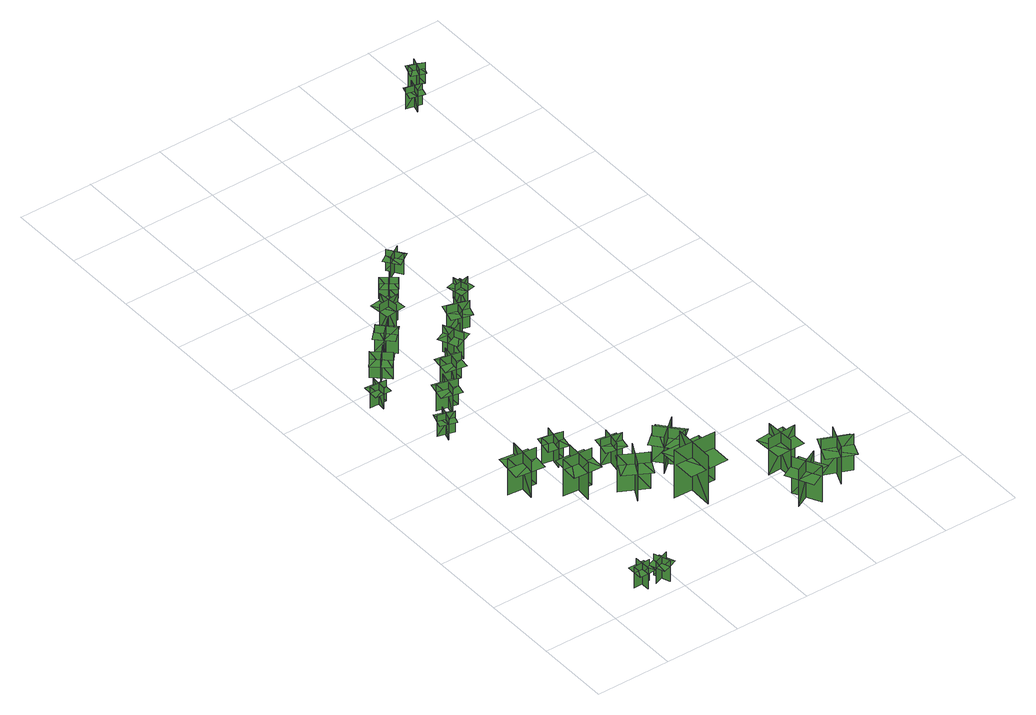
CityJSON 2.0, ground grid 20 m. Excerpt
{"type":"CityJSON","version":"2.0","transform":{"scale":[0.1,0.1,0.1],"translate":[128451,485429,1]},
"CityObjects":{
"tree1":{"type":"SolitaryVegetationObject","geometry":[{"type":"MultiSurface","lod":"1","boundaries":[[[0,1,2]],[[0,2,3]],[[4,5,6]],[[4,6,7]],[[8,9,10]],[[8,10,11]],[[8,11,12]],[[8,12,13]]]}]},
"tree2":{"type":"SolitaryVegetationObject","geometry":[{"type":"MultiSurface","lod":"1","boundaries":[[[14,15,16]],[[14,16,17]],[[18,19,20]],[[18,20,21]],[[22,23,24]],[[22,24,25]],[[22,25,26]],[[22,26,27]]]}]},
"tree3":{"type":"SolitaryVegetationObject","geometry":[{"type":"MultiSurface","lod":"1","boundaries":[[[28,29,30]],[[28,30,31]],[[32,33,34]],[[32,34,35]],[[36,37,38]],[[36,38,39]],[[36,39,40]],[[36,40,41]]]}]},
"tree4":{"type":"SolitaryVegetationObject","geometry":[{"type":"MultiSurface","lod":"1","boundaries":[[[42,43,44]],[[42,44,45]],[[46,47,48]],[[46,48,49]],[[50,51,52]],[[50,52,53]],[[50,53,54]],[[50,54,55]]]}]},
"tree5":{"type":"SolitaryVegetationObject","geometry":[{"type":"MultiSurface","lod":"1","boundaries":[[[56,57,58]],[[56,58,59]],[[60,61,62]],[[60,62,63]],[[64,65,66]],[[64,66,67]],[[64,67,68]],[[64,68,69]]]}]},
"tree6":{"type":"SolitaryVegetationObject","geometry":[{"type":"MultiSurface","lod":"1","boundaries":[[[70,71,72]],[[70,72,73]],[[74,75,76]],[[74,76,77]],[[78,79,80]],[[78,80,81]],[[78,81,82]],[[78,82,83]]]}]},
"tree7":{"type":"SolitaryVegetationObject","geometry":[{"type":"MultiSurface","lod":"1","boundaries":[[[84,85,86]],[[84,86,87]],[[88,89,90]],[[88,90,91]],[[92,93,94]],[[92,94,95]],[[92,95,96]],[[92,96,97]]]}]},
"tree8":{"type":"SolitaryVegetationObject","geometry":[{"type":"MultiSurface","lod":"1","boundaries":[[[98,99,100]],[[98,100,101]],[[102,103,104]],[[102,104,105]],[[106,107,108]],[[106,108,109]],[[106,109,110]],[[106,110,111]]]}]},
"tree9":{"type":"SolitaryVegetationObject","geometry":[{"type":"MultiSurface","lod":"1","boundaries":[[[112,113,114]],[[112,114,115]],[[116,117,118]],[[116,118,119]],[[120,121,122]],[[120,122,123]],[[120,123,124]],[[120,124,125]]]}]},
"tree10":{"type":"SolitaryVegetationObject","geometry":[{"type":"MultiSurface","lod":"1","boundaries":[[[126,127,128]],[[126,128,129]],[[130,131,132]],[[130,132,133]],[[134,135,136]],[[134,136,137]],[[134,137,138]],[[134,138,139]]]}]},
"tree11":{"type":"SolitaryVegetationObject","geometry":[{"type":"MultiSurface","lod":"1","boundaries":[[[140,141,142]],[[140,142,143]],[[144,145,146]],[[144,146,147]],[[148,149,150]],[[148,150,151]],[[148,151,152]],[[148,152,153]]]}]},
"tree12":{"type":"SolitaryVegetationObject","geometry":[{"type":"MultiSurface","lod":"1","boundaries":[[[154,155,156]],[[154,156,157]],[[158,159,160]],[[158,160,161]],[[162,163,164]],[[162,164,165]],[[162,165,166]],[[162,166,167]]]}]},
"tree13":{"type":"SolitaryVegetationObject","geometry":[{"type":"MultiSurface","lod":"1","boundaries":[[[168,169,170]],[[168,170,171]],[[172,173,174]],[[172,174,175]],[[176,177,178]],[[176,178,179]],[[176,179,180]],[[176,180,181]]]}]},
"tree14":{"type":"SolitaryVegetationObject","geometry":[{"type":"MultiSurface","lod":"1","boundaries":[[[182,183,184]],[[182,184,185]],[[186,187,188]],[[186,188,189]],[[190,191,192]],[[190,192,193]],[[190,193,194]],[[190,194,195]]]}]},
"tree15":{"type":"SolitaryVegetationObject","geometry":[{"type":"MultiSurface","lod":"1","boundaries":[[[196,197,198]],[[196,198,199]],[[200,201,202]],[[200,202,203]],[[204,205,206]],[[204,206,207]],[[204,207,208]],[[204,208,209]]]}]},
"tree16":{"type":"SolitaryVegetationObject","geometry":[{"type":"MultiSurface","lod":"1","boundaries":[[[210,211,212]],[[210,212,213]],[[214,215,216]],[[214,216,217]],[[218,219,220]],[[218,220,221]],[[218,221,222]],[[218,222,223]]]}]},
"tree17":{"type":"SolitaryVegetationObject","geometry":[{"type":"MultiSurface","lod":"1","boundaries":[[[224,225,226]],[[224,226,227]],[[228,229,230]],[[228,230,231]],[[232,233,234]],[[232,234,235]],[[232,235,236]],[[232,236,237]]]}]},
"tree18":{"type":"SolitaryVegetationObject","geometry":[{"type":"MultiSurface","lod":"1","boundaries":[[[238,239,240]],[[238,240,241]],[[242,243,244]],[[242,244,245]],[[246,247,248]],[[246,248,249]],[[246,249,250]],[[246,250,251]]]}]},
"tree19":{"type":"SolitaryVegetationObject","geometry":[{"type":"MultiSurface","lod":"1","boundaries":[[[252,253,254]],[[252,254,255]],[[256,257,258]],[[256,258,259]],[[260,261,262]],[[260,262,263]],[[260,263,264]],[[260,264,265]]]}]},
"tree20":{"type":"SolitaryVegetationObject","geometry":[{"type":"MultiSurface","lod":"1","boundaries":[[[266,267,268]],[[266,268,269]],[[270,271,272]],[[270,272,273]],[[274,275,276]],[[274,276,277]],[[274,277,278]],[[274,278,279]]]}]},
"tree21":{"type":"SolitaryVegetationObject","geometry":[{"type":"MultiSurface","lod":"1","boundaries":[[[280,281,282]],[[280,282,283]],[[284,285,286]],[[284,286,287]],[[288,289,290]],[[288,290,291]],[[288,291,292]],[[288,292,293]]]}]},
"tree22":{"type":"SolitaryVegetationObject","geometry":[{"type":"MultiSurface","lod":"1","boundaries":[[[294,295,296]],[[294,296,297]],[[298,299,300]],[[298,300,301]],[[302,303,304]],[[302,304,305]],[[302,305,306]],[[302,306,307]]]}]},
"tree23":{"type":"SolitaryVegetationObject","geometry":[{"type":"MultiSurface","lod":"1","boundaries":[[[308,309,310]],[[308,310,311]],[[312,313,314]],[[312,314,315]],[[316,317,318]],[[316,318,319]],[[316,319,320]],[[316,320,321]]]}]},
"tree24":{"type":"SolitaryVegetationObject","geometry":[{"type":"MultiSurface","lod":"1","boundaries":[[[322,323,324]],[[322,324,325]],[[326,327,328]],[[326,328,329]],[[330,331,332]],[[330,332,333]],[[330,333,334]],[[330,334,335]]]}]},
"tree25":{"type":"SolitaryVegetationObject","geometry":[{"type":"MultiSurface","lod":"1","boundaries":[[[336,337,338]],[[336,338,339]],[[340,341,342]],[[340,342,343]],[[344,345,346]],[[344,346,347]],[[344,347,348]],[[344,348,349]]]}]},
"tree26":{"type":"SolitaryVegetationObject","geometry":[{"type":"MultiSurface","lod":"1","boundaries":[[[350,351,352]],[[350,352,353]],[[354,355,356]],[[354,356,357]],[[358,359,360]],[[358,360,361]],[[358,361,362]],[[358,362,363]]]}]}
},
"vertices":[
[135,50,18],[91,49,18],[91,49,79],[135,50,79],[114,71,18],[115,26,18],[115,26,79],[114,71,79],[114,71,62],[92,70,62],[92,26,62],[115,26,62],[137,27,62],[136,71,62],
[181,45,20],[140,30,20],[140,30,82],[181,45,82],[154,58,20],[170,16,20],[170,16,82],[154,58,82],[154,58,64],[134,50,64],[149,8,64],[170,16,64],[191,24,64],[175,65,64],
[114,471,3],[122,548,3],[122,548,110],[114,471,110],[154,504,3],[77,512,3],[77,512,110],[154,504,110],[154,504,80],[158,542,80],[81,550,80],[77,512,80],[73,473,80],[150,465,80],
[33,926,12],[36,970,12],[36,970,74],[33,926,74],[55,946,12],[11,948,12],[11,948,74],[55,946,74],[55,946,56],[56,968,56],[12,970,56],[11,948,56],[10,926,56],[54,924,56],
[72,774,10],[115,761,10],[115,761,72],[72,774,72],[86,748,10],[99,791,10],[99,791,72],[86,748,72],[86,748,55],[107,742,55],[120,784,55],[99,791,55],[78,797,55],[65,755,55],
[248,418,10],[171,424,10],[171,424,118],[248,418,118],[215,458,10],[209,380,10],[209,380,118],[215,458,118],[215,458,88],[176,460,88],[171,383,88],[209,380,88],[248,378,88],[253,455,88],
[255,535,12],[201,546,12],[201,546,89],[255,535,89],[235,566,12],[224,512,12],[224,512,89],[235,566,89],[235,566,67],[208,571,67],[197,517,67],[224,512,67],[251,506,67],[262,560,67],
[116,1000,14],[75,1037,14],[75,1037,91],[116,1000,91],[114,1037,14],[77,996,14],[77,996,91],[114,1037,91],[114,1037,69],[93,1056,69],[56,1014,69],[77,996,69],[97,977,69],[134,1018,69],
[149,816,12],[161,870,12],[161,870,89],[149,816,89],[180,836,12],[126,848,12],[126,848,89],[180,836,89],[180,836,68],[186,863,68],[132,875,68],[126,848,68],[120,821,68],[174,809,68],
[343,319,16],[275,356,16],[275,356,124],[343,319,124],[328,369,16],[292,301,16],[292,301,124],[328,369,124],[328,369,94],[294,387,94],[257,319,94],[292,301,94],[326,282,94],[362,351,94],
[333,478,15],[324,423,15],[324,423,92],[333,478,92],[303,457,15],[358,447,15],[358,447,92],[303,457,92],[303,457,71],[298,430,71],[353,420,71],[358,447,71],[362,475,71],[308,484,71],
[143,1106,14],[182,1067,14],[182,1067,91],[143,1106,91],[143,1069,14],[182,1108,14],[182,1108,91],[143,1069,91],[143,1069,70],[162,1050,70],[201,1089,70],[182,1108,70],[162,1128,70],[123,1089,70],
[213,887,14],[222,942,14],[222,942,91],[213,887,91],[243,908,14],[189,917,14],[189,917,91],[243,908,91],[243,908,69],[248,936,69],[193,945,69],[189,917,69],[184,890,69],[239,881,69],
[408,186,24],[411,299,24],[411,299,165],[408,186,165],[474,248,24],[360,251,24],[360,251,165],[474,248,165],[417,193,120],[469,192,120],[470,305,120],[418,306,120],[365,306,120],[364,193,120],
[404,394,18],[455,335,18],[455,335,125],[404,394,125],[400,342,18],[459,392,18],[459,392,125],[400,342,125],[400,342,95],[425,313,95],[484,363,95],[459,392,95],[434,422,95],[375,372,95],
[197,1157,17],[252,1163,17],[252,1163,94],[197,1157,94],[226,1134,17],[220,1189,17],[220,1189,94],[226,1134,94],[226,1134,73],[253,1136,73],[248,1191,73],[220,1189,73],[193,1186,73],[198,1131,73],
[288,959,15],[267,1011,15],[267,1011,92],[288,959,92],[303,993,15],[252,972,15],[252,972,92],[303,993,92],[303,993,71],[292,1019,71],[241,998,71],[252,972,71],[262,947,71],[313,968,71],
[589,108,19],[625,39,19],[625,39,126],[589,108,126],[573,59,19],[642,94,19],[642,94,126],[573,59,126],[573,59,96],[591,24,96],[660,60,96],[642,94,96],[625,129,96],[556,93,96],
[299,1223,20],[264,1250,20],[264,1250,81],[299,1223,81],[295,1252,20],[268,1217,20],[268,1217,81],[295,1252,81],[295,1252,64],[278,1266,64],[251,1231,64],[268,1217,64],[286,1204,64],[313,1239,64],
[349,1078,16],[334,1025,16],[334,1025,93],[349,1078,93],[316,1060,16],[370,1045,16],[370,1045,93],[316,1060,93],[316,1060,71],[309,1034,71],[362,1019,71],[370,1045,71],[377,1072,71],[324,1087,71],
[588,193,19],[665,197,19],[665,197,126],[588,193,126],[625,158,19],[622,236,19],[622,236,126],[625,158,126],[625,158,96],[664,160,96],[661,237,96],[622,236,96],[584,234,96],[587,157,96],
[365,1313,23],[328,1289,23],[328,1289,85],[365,1313,85],[336,1319,23],[360,1282,23],[360,1282,85],[336,1319,85],[336,1319,67],[317,1307,67],[342,1270,67],[360,1282,67],[379,1295,67],[354,1332,67],
[386,1121,20],[429,1130,20],[429,1130,81],[386,1121,81],[410,1105,20],[401,1148,20],[401,1148,81],[410,1105,81],[410,1105,64],[432,1109,64],[423,1153,64],[401,1148,64],[380,1143,64],[389,1100,64],
[733,142,15],[703,70,15],[703,70,122],[733,142,122],[685,122,15],[757,93,15],[757,93,122],[685,122,122],[685,122,92],[670,87,92],[742,57,92],[757,93,92],[772,128,92],[700,158,92],
[733,1768,21],[773,1758,21],[773,1758,82],[733,1768,82],[748,1743,21],[759,1782,21],[759,1782,82],[748,1743,82],[748,1743,66],[767,1738,66],[778,1777,66],[759,1782,66],[740,1787,66],[729,1747,66],
[826,1817,19],[787,1831,19],[787,1831,81],[826,1817,81],[813,1844,19],[799,1805,19],[799,1805,81],[813,1844,81],[813,1844,65],[794,1851,65],[780,1812,65],[799,1805,65],[817,1799,65],[831,1837,65]
]}
